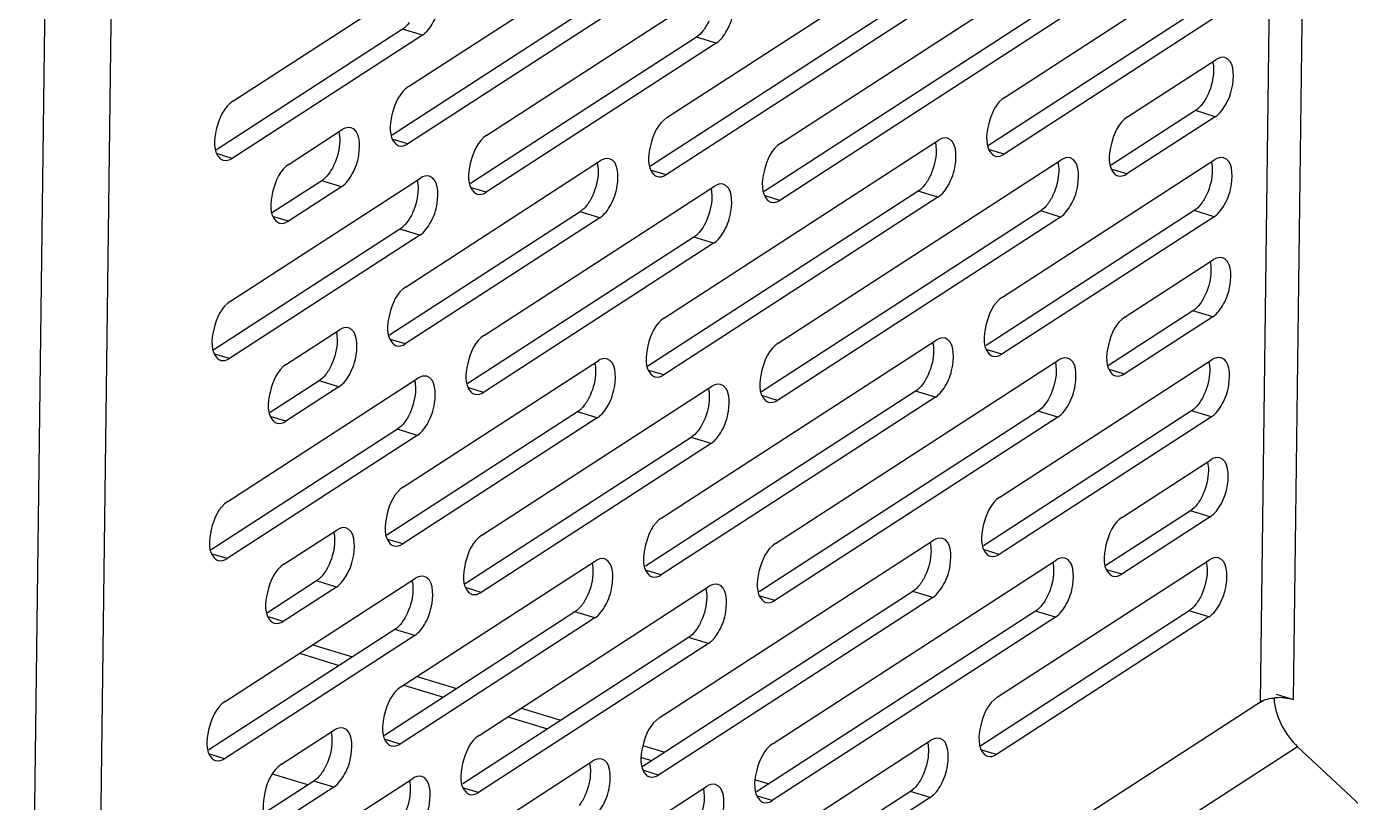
# Model space of a CAD drawing. Header units: millimetres. Extents: x -177 to 18421, y -5017 to 3255.
# Drawn here: x 4820.23 to 4841.04, y 690.66 to 702.85 of the extents above; entities that cross this region are included whole.
import ezdxf

# ---------------------------------------------------------------- set-up
doc = ezdxf.new("R2010")
doc.units = ezdxf.units.MM
doc.header["$LTSCALE"] = 46.255
doc.layers.get('0').update_dxf_attribs({"linetype": 'CONTINUOUS'})

msp = doc.modelspace()

# ---------------------------------------------------------------- linework, layer by layer
at = {"color": 3, "linetype": 'Continuous'}
for p, q in [((4840.144, 692.279), (4840.697, 735.476)), ((4839.623, 692.239), (4840.173, 735.136)), ((4821.275, 680.355), (4821.858, 725.869)), ((4820.235, 680.275), (4820.818, 725.789)), ((4830.298, 701.418), (4834.607, 704.209)), ((4826.238, 701.905), (4829.296, 703.885)), ((4832.085, 701.017), (4836.533, 703.898)), ((4835.61, 701.741), (4838.946, 703.902)), ((4823.478, 701.675), (4826.467, 703.611)), ((4827.469, 701.144), (4831.083, 703.484)), ((4834.596, 703.311), (4830.287, 700.52)), ((4829.285, 702.987), (4826.227, 701.007)), ((4836.522, 703), (4832.074, 700.119)), ((4838.934, 703.004), (4835.598, 700.843)), ((4826.455, 702.713), (4823.467, 700.777)), ((4831.072, 702.586), (4827.458, 700.246)), ((4837.536, 701.43), (4838.926, 702.331)), ((4838.914, 701.433), (4837.524, 700.533)), ((4824.362, 700.689), (4825.196, 701.229)), ((4830.258, 698.275), (4834.567, 701.066)), ((4826.198, 698.762), (4829.256, 700.743)), ((4832.045, 697.874), (4836.493, 700.755)), ((4835.569, 698.599), (4838.906, 700.759)), ((4823.438, 698.533), (4826.427, 700.468)), ((4825.184, 700.331), (4824.35, 699.791)), ((4827.429, 698.001), (4831.043, 700.342)), ((4834.556, 700.168), (4830.247, 697.377)), ((4829.244, 699.845), (4826.186, 697.864)), ((4836.482, 699.857), (4832.034, 696.977)), ((4838.894, 699.862), (4835.558, 697.701)), ((4826.415, 699.57), (4823.427, 697.635)), ((4831.031, 699.444), (4827.417, 697.103)), ((4837.495, 698.288), (4838.885, 699.188)), ((4838.874, 698.29), (4837.484, 697.39)), ((4824.321, 697.547), (4825.155, 698.087)), ((4830.218, 695.133), (4834.527, 697.924)), ((4826.158, 695.62), (4829.216, 697.6)), ((4832.005, 694.732), (4836.453, 697.613)), ((4835.529, 695.456), (4838.865, 697.617)), ((4823.398, 695.39), (4826.386, 697.326)), ((4825.144, 697.189), (4824.31, 696.649)), ((4827.389, 694.859), (4831.003, 697.199)), ((4834.515, 697.026), (4830.206, 694.235)), ((4836.441, 696.715), (4831.993, 693.834)), ((4838.854, 696.719), (4835.518, 694.558)), ((4829.204, 696.702), (4826.146, 694.722)), ((4826.375, 696.428), (4823.386, 694.492)), ((4830.991, 696.301), (4827.377, 693.961)), ((4837.455, 695.145), (4838.845, 696.046)), ((4838.834, 695.148), (4837.444, 694.248)), ((4824.281, 694.404), (4825.115, 694.944)), ((4830.178, 691.99), (4834.487, 694.781)), ((4826.117, 692.477), (4829.175, 694.458)), ((4831.965, 691.589), (4836.413, 694.47)), ((4835.489, 692.314), (4838.825, 694.474)), ((4823.357, 692.248), (4826.346, 694.183)), ((4825.104, 694.046), (4824.27, 693.506)), ((4827.348, 691.716), (4830.962, 694.057)), ((4834.475, 693.883), (4830.166, 691.092)), ((4829.164, 693.56), (4826.106, 691.579)), ((4836.401, 693.572), (4831.953, 690.692)), ((4838.813, 693.577), (4835.477, 691.416)), ((4826.335, 693.285), (4823.346, 691.35)), ((4824.735, 693.14), (4825.358, 692.95)), ((4830.951, 693.159), (4827.337, 690.818)), ((4826.371, 692.641), (4826.994, 692.451)), ((4839.869, 692.362), (4840.144, 692.279)), ((4839.656, 692.26), (4820.858, 680.085)), ((4828.007, 692.143), (4828.63, 691.953)), ((4824.241, 691.262), (4825.075, 691.802)), ((4840.207, 691.537), (4821.233, 679.249)), ((4829.921, 691.559), (4830.266, 691.454)), ((4830.137, 688.848), (4834.446, 691.639)), ((4848.946, 683.357), (4840.207, 691.537)), ((4826.077, 689.335), (4829.135, 691.315)), ((4823.317, 689.105), (4826.306, 691.041)), ((4825.063, 690.904), (4824.229, 690.364)), ((4827.308, 688.574), (4830.922, 690.914)), ((4831.688, 691.02), (4831.902, 690.955)), ((4834.435, 690.741), (4830.126, 687.95))]:
    msp.add_line(p, q, dxfattribs=at)
at = {"color": 7, "linetype": 'Continuous'}
for p, q in [((4834.284, 703.406), (4830.04, 700.657)), ((4828.973, 703.082), (4825.979, 701.143)), ((4836.21, 703.095), (4831.827, 700.256)), ((4838.623, 703.099), (4835.351, 700.98)), ((4826.144, 702.808), (4823.22, 700.914)), ((4826.455, 702.713), (4826.144, 702.808)), ((4830.76, 702.681), (4827.21, 700.382)), ((4831.072, 702.586), (4830.76, 702.681)), ((4838.602, 701.528), (4837.277, 700.669)), ((4838.914, 701.433), (4838.602, 701.528)), ((4826.227, 701.007), (4825.995, 701.077)), ((4835.598, 700.843), (4835.367, 700.914)), ((4823.467, 700.777), (4823.236, 700.848)), ((4830.287, 700.52), (4830.056, 700.59)), ((4837.524, 700.533), (4837.293, 700.603)), ((4824.873, 700.426), (4824.103, 699.928)), ((4825.184, 700.331), (4824.873, 700.426)), ((4827.458, 700.246), (4827.226, 700.316)), ((4834.244, 700.263), (4829.999, 697.514)), ((4834.556, 700.168), (4834.244, 700.263)), ((4832.074, 700.119), (4831.843, 700.189)), ((4824.35, 699.791), (4824.119, 699.862)), ((4828.933, 699.94), (4825.939, 698.001)), ((4829.244, 699.845), (4828.933, 699.94)), ((4836.17, 699.952), (4831.786, 697.113)), ((4838.582, 699.957), (4835.311, 697.838)), ((4836.482, 699.857), (4836.17, 699.952)), ((4838.894, 699.862), (4838.582, 699.957)), ((4826.103, 699.665), (4823.179, 697.772)), ((4826.415, 699.57), (4826.103, 699.665)), ((4830.72, 699.539), (4827.17, 697.24)), ((4831.031, 699.444), (4830.72, 699.539)), ((4838.562, 698.385), (4837.237, 697.527)), ((4838.874, 698.29), (4838.562, 698.385)), ((4826.186, 697.864), (4825.955, 697.935)), ((4835.558, 697.701), (4835.327, 697.771)), ((4823.427, 697.635), (4823.195, 697.705)), ((4830.247, 697.377), (4830.015, 697.448)), ((4837.484, 697.39), (4837.253, 697.461)), ((4824.832, 697.284), (4824.063, 696.786)), ((4825.144, 697.189), (4824.832, 697.284)), ((4827.417, 697.103), (4827.186, 697.174)), ((4834.204, 697.121), (4829.959, 694.372)), ((4832.034, 696.977), (4831.802, 697.047)), ((4834.515, 697.026), (4834.204, 697.121)), ((4824.31, 696.649), (4824.079, 696.719)), ((4828.893, 696.797), (4825.899, 694.858)), ((4829.204, 696.702), (4828.893, 696.797)), ((4836.13, 696.81), (4831.746, 693.971)), ((4838.542, 696.814), (4835.27, 694.695)), ((4836.441, 696.715), (4836.13, 696.81)), ((4838.854, 696.719), (4838.542, 696.814)), ((4826.063, 696.523), (4823.139, 694.629)), ((4826.375, 696.428), (4826.063, 696.523)), ((4830.679, 696.396), (4827.13, 694.097)), ((4830.991, 696.301), (4830.679, 696.396)), ((4838.522, 695.243), (4837.196, 694.384)), ((4838.834, 695.148), (4838.522, 695.243)), ((4826.146, 694.722), (4825.915, 694.792)), ((4835.518, 694.558), (4835.287, 694.629)), ((4823.386, 694.492), (4823.155, 694.563)), ((4830.206, 694.235), (4829.975, 694.305)), ((4837.444, 694.248), (4837.212, 694.318)), ((4824.792, 694.141), (4824.022, 693.643)), ((4825.104, 694.046), (4824.792, 694.141)), ((4827.377, 693.961), (4827.146, 694.031)), ((4834.164, 693.978), (4829.919, 691.229)), ((4831.993, 693.834), (4831.762, 693.904)), ((4834.475, 693.883), (4834.164, 693.978)), ((4828.852, 693.655), (4825.859, 691.716)), ((4829.164, 693.56), (4828.852, 693.655)), ((4836.089, 693.667), (4831.706, 690.828)), ((4838.502, 693.672), (4835.23, 691.553)), ((4836.401, 693.572), (4836.089, 693.667)), ((4838.813, 693.577), (4838.502, 693.672)), ((4826.023, 693.38), (4823.099, 691.487)), ((4824.27, 693.506), (4824.038, 693.577)), ((4826.335, 693.285), (4826.023, 693.38)), ((4830.639, 693.254), (4827.09, 690.955)), ((4830.951, 693.159), (4830.639, 693.254)), ((4824.527, 693.005), (4825.15, 692.815)), ((4826.162, 692.506), (4826.786, 692.316)), ((4827.798, 692.008), (4828.422, 691.818)), ((4826.106, 691.579), (4825.875, 691.65)), ((4823.346, 691.35), (4823.115, 691.42)), ((4829.895, 691.369), (4830.058, 691.319)), ((4835.477, 691.416), (4835.246, 691.486)), ((4824.656, 690.937), (4824.103, 691.106)), ((4830.166, 691.092), (4829.935, 691.163)), ((4824.752, 690.999), (4823.982, 690.501)), ((4825.063, 690.904), (4824.752, 690.999)), ((4827.337, 690.818), (4827.106, 690.889)), ((4834.123, 690.836), (4829.879, 688.087)), ((4831.953, 690.692), (4831.722, 690.762)), ((4834.435, 690.741), (4834.123, 690.836))]:
    msp.add_line(p, q, dxfattribs=at)
at = {"color": 3, "linetype": 'Continuous'}
for centre, radius, start, end in [((4840.819, 692.367), 0.987, 183.5455, 187.4814), ((4839.926, 691.47), 0.839, 84.8575, 95.0883)]:
    msp.add_arc(centre, radius, start, end, dxfattribs=at)
for points, knots in [([(4826.455, 702.713), (4826.529, 702.761), (4826.649, 702.932), (4826.756, 703.224), (4826.747, 703.598), (4826.607, 703.64)], [0, 0, 0, 0, 0.257826, 0.570702, 1, 1, 1, 1]), ([(4831.072, 702.586), (4831.145, 702.634), (4831.265, 702.806), (4831.372, 703.097), (4831.363, 703.471), (4831.223, 703.514)], [0, 0, 0, 0, 0.257826, 0.570702, 1, 1, 1, 1]), ([(4838.914, 701.433), (4838.988, 701.481), (4839.108, 701.652), (4839.215, 701.944), (4839.206, 702.317), (4839.066, 702.36)], [0, 0, 0, 0, 0.257826, 0.570702, 1, 1, 1, 1]), ([(4826.238, 701.905), (4826.094, 701.811), (4825.957, 701.502), (4825.924, 701.117), (4826.032, 701.011)], [0, 0, 0, 0, 0.531434, 1, 1, 1, 1]), ([(4835.61, 701.741), (4835.466, 701.648), (4835.328, 701.338), (4835.296, 700.954), (4835.403, 700.848)], [0, 0, 0, 0, 0.531434, 1, 1, 1, 1]), ([(4823.478, 701.675), (4823.334, 701.582), (4823.197, 701.272), (4823.164, 700.888), (4823.272, 700.782)], [0, 0, 0, 0, 0.531434, 1, 1, 1, 1]), ([(4830.298, 701.418), (4830.155, 701.325), (4830.017, 701.015), (4829.985, 700.63), (4830.092, 700.524)], [0, 0, 0, 0, 0.531434, 1, 1, 1, 1]), ([(4837.536, 701.43), (4837.392, 701.337), (4837.254, 701.028), (4837.222, 700.643), (4837.329, 700.537)], [0, 0, 0, 0, 0.531434, 1, 1, 1, 1]), ([(4825.184, 700.331), (4825.258, 700.379), (4825.378, 700.551), (4825.485, 700.843), (4825.476, 701.216), (4825.336, 701.259)], [0, 0, 0, 0, 0.257826, 0.570702, 1, 1, 1, 1]), ([(4827.469, 701.144), (4827.325, 701.05), (4827.188, 700.741), (4827.155, 700.356), (4827.263, 700.25)], [0, 0, 0, 0, 0.531434, 1, 1, 1, 1]), ([(4834.556, 700.168), (4834.63, 700.216), (4834.749, 700.387), (4834.857, 700.679), (4834.847, 701.053), (4834.707, 701.095)], [0, 0, 0, 0, 0.257826, 0.570702, 1, 1, 1, 1]), ([(4826.032, 701.011), (4826.04, 701.003), (4826.057, 700.989), (4826.077, 700.98), (4826.087, 700.977)], [0, 0, 0, 0, 0.511486, 1, 1, 1, 1]), ([(4832.085, 701.017), (4831.941, 700.924), (4831.804, 700.614), (4831.771, 700.229), (4831.879, 700.123)], [0, 0, 0, 0, 0.531434, 1, 1, 1, 1]), ([(4823.272, 700.782), (4823.28, 700.774), (4823.297, 700.76), (4823.317, 700.751), (4823.327, 700.748)], [0, 0, 0, 0, 0.511486, 1, 1, 1, 1]), ([(4824.362, 700.689), (4824.218, 700.596), (4824.08, 700.286), (4824.048, 699.902), (4824.155, 699.795)], [0, 0, 0, 0, 0.531434, 1, 1, 1, 1]), ([(4829.244, 699.845), (4829.318, 699.893), (4829.438, 700.064), (4829.545, 700.356), (4829.536, 700.729), (4829.396, 700.772)], [0, 0, 0, 0, 0.257826, 0.570702, 1, 1, 1, 1]), ([(4835.403, 700.848), (4835.411, 700.84), (4835.428, 700.826), (4835.448, 700.817), (4835.458, 700.814)], [0, 0, 0, 0, 0.511486, 1, 1, 1, 1]), ([(4836.482, 699.857), (4836.555, 699.905), (4836.675, 700.077), (4836.782, 700.368), (4836.773, 700.742), (4836.633, 700.785)], [0, 0, 0, 0, 0.257826, 0.570702, 1, 1, 1, 1]), ([(4838.894, 699.862), (4838.968, 699.909), (4839.088, 700.081), (4839.195, 700.373), (4839.185, 700.746), (4839.045, 700.789)], [0, 0, 0, 0, 0.257826, 0.570702, 1, 1, 1, 1]), ([(4826.415, 699.57), (4826.489, 699.618), (4826.609, 699.79), (4826.716, 700.082), (4826.707, 700.455), (4826.566, 700.498)], [0, 0, 0, 0, 0.257826, 0.570702, 1, 1, 1, 1]), ([(4830.092, 700.524), (4830.1, 700.516), (4830.117, 700.503), (4830.137, 700.494), (4830.147, 700.491)], [0, 0, 0, 0, 0.511486, 1, 1, 1, 1]), ([(4837.329, 700.537), (4837.337, 700.529), (4837.354, 700.515), (4837.374, 700.506), (4837.384, 700.503)], [0, 0, 0, 0, 0.511486, 1, 1, 1, 1]), ([(4827.263, 700.25), (4827.271, 700.242), (4827.288, 700.228), (4827.308, 700.219), (4827.318, 700.216)], [0, 0, 0, 0, 0.511486, 1, 1, 1, 1]), ([(4831.031, 699.444), (4831.105, 699.492), (4831.225, 699.663), (4831.332, 699.955), (4831.323, 700.329), (4831.183, 700.371)], [0, 0, 0, 0, 0.257826, 0.570702, 1, 1, 1, 1]), ([(4831.879, 700.123), (4831.887, 700.115), (4831.904, 700.102), (4831.924, 700.093), (4831.934, 700.09)], [0, 0, 0, 0, 0.511486, 1, 1, 1, 1]), ([(4824.155, 699.795), (4824.163, 699.788), (4824.18, 699.774), (4824.2, 699.765), (4824.21, 699.762)], [0, 0, 0, 0, 0.511486, 1, 1, 1, 1]), ([(4838.874, 698.29), (4838.948, 698.338), (4839.067, 698.51), (4839.175, 698.801), (4839.165, 699.175), (4839.025, 699.218)], [0, 0, 0, 0, 0.257826, 0.570702, 1, 1, 1, 1]), ([(4826.198, 698.762), (4826.054, 698.669), (4825.916, 698.359), (4825.884, 697.975), (4825.992, 697.868)], [0, 0, 0, 0, 0.531434, 1, 1, 1, 1]), ([(4835.569, 698.599), (4835.426, 698.506), (4835.288, 698.196), (4835.256, 697.811), (4835.363, 697.705)], [0, 0, 0, 0, 0.531434, 1, 1, 1, 1]), ([(4823.438, 698.533), (4823.294, 698.44), (4823.157, 698.13), (4823.124, 697.745), (4823.232, 697.639)], [0, 0, 0, 0, 0.531434, 1, 1, 1, 1]), ([(4830.258, 698.275), (4830.114, 698.182), (4829.977, 697.872), (4829.944, 697.488), (4830.052, 697.382)], [0, 0, 0, 0, 0.531434, 1, 1, 1, 1]), ([(4837.495, 698.288), (4837.351, 698.195), (4837.214, 697.885), (4837.181, 697.5), (4837.289, 697.394)], [0, 0, 0, 0, 0.531434, 1, 1, 1, 1]), ([(4825.144, 697.189), (4825.218, 697.237), (4825.337, 697.408), (4825.445, 697.7), (4825.435, 698.074), (4825.295, 698.116)], [0, 0, 0, 0, 0.257826, 0.570702, 1, 1, 1, 1]), ([(4827.429, 698.001), (4827.285, 697.908), (4827.147, 697.598), (4827.115, 697.214), (4827.222, 697.107)], [0, 0, 0, 0, 0.531434, 1, 1, 1, 1]), ([(4825.992, 697.868), (4825.999, 697.861), (4826.016, 697.847), (4826.036, 697.838), (4826.047, 697.835)], [0, 0, 0, 0, 0.511486, 1, 1, 1, 1]), ([(4832.045, 697.874), (4831.901, 697.781), (4831.764, 697.472), (4831.731, 697.087), (4831.839, 696.981)], [0, 0, 0, 0, 0.531434, 1, 1, 1, 1]), ([(4834.515, 697.026), (4834.589, 697.074), (4834.709, 697.245), (4834.816, 697.537), (4834.807, 697.91), (4834.667, 697.953)], [0, 0, 0, 0, 0.257826, 0.570702, 1, 1, 1, 1]), ([(4823.232, 697.639), (4823.239, 697.631), (4823.257, 697.618), (4823.277, 697.609), (4823.287, 697.606)], [0, 0, 0, 0, 0.511486, 1, 1, 1, 1]), ([(4824.321, 697.547), (4824.178, 697.453), (4824.04, 697.144), (4824.008, 696.759), (4824.115, 696.653)], [0, 0, 0, 0, 0.531434, 1, 1, 1, 1]), ([(4829.204, 696.702), (4829.278, 696.75), (4829.398, 696.921), (4829.505, 697.213), (4829.496, 697.587), (4829.356, 697.629)], [0, 0, 0, 0, 0.257826, 0.570702, 1, 1, 1, 1]), ([(4835.363, 697.705), (4835.371, 697.697), (4835.388, 697.684), (4835.408, 697.675), (4835.418, 697.672)], [0, 0, 0, 0, 0.511486, 1, 1, 1, 1]), ([(4836.441, 696.715), (4836.515, 696.763), (4836.635, 696.934), (4836.742, 697.226), (4836.733, 697.6), (4836.593, 697.642)], [0, 0, 0, 0, 0.257826, 0.570702, 1, 1, 1, 1]), ([(4838.854, 696.719), (4838.928, 696.767), (4839.047, 696.938), (4839.155, 697.23), (4839.145, 697.604), (4839.005, 697.646)], [0, 0, 0, 0, 0.257826, 0.570702, 1, 1, 1, 1]), ([(4826.375, 696.428), (4826.449, 696.476), (4826.568, 696.647), (4826.676, 696.939), (4826.666, 697.313), (4826.526, 697.355)], [0, 0, 0, 0, 0.257826, 0.570702, 1, 1, 1, 1]), ([(4830.052, 697.382), (4830.06, 697.374), (4830.077, 697.36), (4830.097, 697.351), (4830.107, 697.348)], [0, 0, 0, 0, 0.511486, 1, 1, 1, 1]), ([(4837.289, 697.394), (4837.297, 697.386), (4837.314, 697.373), (4837.334, 697.364), (4837.344, 697.361)], [0, 0, 0, 0, 0.511486, 1, 1, 1, 1]), ([(4830.991, 696.301), (4831.065, 696.349), (4831.185, 696.521), (4831.292, 696.812), (4831.283, 697.186), (4831.142, 697.229)], [0, 0, 0, 0, 0.257826, 0.570702, 1, 1, 1, 1]), ([(4827.222, 697.107), (4827.23, 697.1), (4827.247, 697.086), (4827.267, 697.077), (4827.277, 697.074)], [0, 0, 0, 0, 0.511486, 1, 1, 1, 1]), ([(4831.839, 696.981), (4831.847, 696.973), (4831.864, 696.959), (4831.884, 696.95), (4831.894, 696.947)], [0, 0, 0, 0, 0.511486, 1, 1, 1, 1]), ([(4824.115, 696.653), (4824.123, 696.645), (4824.14, 696.632), (4824.16, 696.622), (4824.17, 696.619)], [0, 0, 0, 0, 0.511486, 1, 1, 1, 1]), ([(4838.834, 695.148), (4838.907, 695.196), (4839.027, 695.367), (4839.134, 695.659), (4839.125, 696.032), (4838.985, 696.075)], [0, 0, 0, 0, 0.257826, 0.570702, 1, 1, 1, 1]), ([(4826.158, 695.62), (4826.014, 695.526), (4825.876, 695.217), (4825.844, 694.832), (4825.951, 694.726)], [0, 0, 0, 0, 0.531434, 1, 1, 1, 1]), ([(4823.398, 695.39), (4823.254, 695.297), (4823.116, 694.987), (4823.084, 694.603), (4823.191, 694.497)], [0, 0, 0, 0, 0.531434, 1, 1, 1, 1]), ([(4835.529, 695.456), (4835.385, 695.363), (4835.248, 695.053), (4835.215, 694.669), (4835.323, 694.563)], [0, 0, 0, 0, 0.531434, 1, 1, 1, 1]), ([(4830.218, 695.133), (4830.074, 695.04), (4829.937, 694.73), (4829.904, 694.345), (4830.012, 694.239)], [0, 0, 0, 0, 0.531434, 1, 1, 1, 1]), ([(4837.455, 695.145), (4837.311, 695.052), (4837.174, 694.743), (4837.141, 694.358), (4837.249, 694.252)], [0, 0, 0, 0, 0.531434, 1, 1, 1, 1]), ([(4825.104, 694.046), (4825.177, 694.094), (4825.297, 694.266), (4825.404, 694.558), (4825.395, 694.931), (4825.255, 694.974)], [0, 0, 0, 0, 0.257826, 0.570702, 1, 1, 1, 1]), ([(4827.389, 694.859), (4827.245, 694.765), (4827.107, 694.456), (4827.075, 694.071), (4827.182, 693.965)], [0, 0, 0, 0, 0.531434, 1, 1, 1, 1]), ([(4825.951, 694.726), (4825.959, 694.718), (4825.976, 694.704), (4825.996, 694.695), (4826.006, 694.692)], [0, 0, 0, 0, 0.511486, 1, 1, 1, 1]), ([(4832.005, 694.732), (4831.861, 694.639), (4831.723, 694.329), (4831.691, 693.944), (4831.798, 693.838)], [0, 0, 0, 0, 0.531434, 1, 1, 1, 1]), ([(4834.475, 693.883), (4834.549, 693.931), (4834.669, 694.102), (4834.776, 694.394), (4834.767, 694.768), (4834.627, 694.81)], [0, 0, 0, 0, 0.257826, 0.570702, 1, 1, 1, 1]), ([(4823.191, 694.497), (4823.199, 694.489), (4823.216, 694.475), (4823.236, 694.466), (4823.246, 694.463)], [0, 0, 0, 0, 0.511486, 1, 1, 1, 1]), ([(4829.164, 693.56), (4829.238, 693.608), (4829.357, 693.779), (4829.465, 694.071), (4829.455, 694.444), (4829.315, 694.487)], [0, 0, 0, 0, 0.257826, 0.570702, 1, 1, 1, 1]), ([(4835.323, 694.563), (4835.331, 694.555), (4835.348, 694.541), (4835.368, 694.532), (4835.378, 694.529)], [0, 0, 0, 0, 0.511486, 1, 1, 1, 1]), ([(4836.401, 693.572), (4836.475, 693.62), (4836.595, 693.792), (4836.702, 694.083), (4836.693, 694.457), (4836.552, 694.5)], [0, 0, 0, 0, 0.257826, 0.570702, 1, 1, 1, 1]), ([(4838.813, 693.577), (4838.887, 693.624), (4839.007, 693.796), (4839.114, 694.088), (4839.105, 694.461), (4838.965, 694.504)], [0, 0, 0, 0, 0.257826, 0.570702, 1, 1, 1, 1]), ([(4824.281, 694.404), (4824.137, 694.311), (4824, 694.001), (4823.967, 693.617), (4824.075, 693.51)], [0, 0, 0, 0, 0.531434, 1, 1, 1, 1]), ([(4826.335, 693.285), (4826.408, 693.333), (4826.528, 693.505), (4826.635, 693.797), (4826.626, 694.17), (4826.486, 694.213)], [0, 0, 0, 0, 0.257826, 0.570702, 1, 1, 1, 1]), ([(4830.012, 694.239), (4830.019, 694.231), (4830.036, 694.218), (4830.056, 694.209), (4830.067, 694.206)], [0, 0, 0, 0, 0.511486, 1, 1, 1, 1]), ([(4837.249, 694.252), (4837.257, 694.244), (4837.274, 694.23), (4837.294, 694.221), (4837.304, 694.218)], [0, 0, 0, 0, 0.511486, 1, 1, 1, 1]), ([(4830.951, 693.159), (4831.025, 693.207), (4831.144, 693.378), (4831.252, 693.67), (4831.242, 694.044), (4831.102, 694.086)], [0, 0, 0, 0, 0.257826, 0.570702, 1, 1, 1, 1]), ([(4827.182, 693.965), (4827.19, 693.957), (4827.207, 693.943), (4827.227, 693.934), (4827.237, 693.931)], [0, 0, 0, 0, 0.511486, 1, 1, 1, 1]), ([(4831.798, 693.838), (4831.806, 693.83), (4831.823, 693.817), (4831.843, 693.808), (4831.853, 693.805)], [0, 0, 0, 0, 0.511486, 1, 1, 1, 1]), ([(4824.075, 693.51), (4824.083, 693.503), (4824.1, 693.489), (4824.12, 693.48), (4824.13, 693.477)], [0, 0, 0, 0, 0.511486, 1, 1, 1, 1]), ([(4826.117, 692.477), (4825.974, 692.384), (4825.836, 692.074), (4825.804, 691.69), (4825.911, 691.583)], [0, 0, 0, 0, 0.531434, 1, 1, 1, 1]), ([(4823.357, 692.248), (4823.214, 692.155), (4823.076, 691.845), (4823.044, 691.46), (4823.151, 691.354)], [0, 0, 0, 0, 0.531434, 1, 1, 1, 1]), ([(4835.489, 692.314), (4835.345, 692.221), (4835.208, 691.911), (4835.175, 691.526), (4835.283, 691.42)], [0, 0, 0, 0, 0.531434, 1, 1, 1, 1]), ([(4830.178, 691.99), (4830.034, 691.897), (4829.896, 691.587), (4829.864, 691.203), (4829.971, 691.097)], [0, 0, 0, 0, 0.531434, 1, 1, 1, 1]), ([(4825.063, 690.904), (4825.137, 690.952), (4825.257, 691.123), (4825.364, 691.415), (4825.355, 691.789), (4825.215, 691.831)], [0, 0, 0, 0, 0.257826, 0.570702, 1, 1, 1, 1]), ([(4827.348, 691.716), (4827.204, 691.623), (4827.067, 691.313), (4827.034, 690.929), (4827.142, 690.822)], [0, 0, 0, 0, 0.531434, 1, 1, 1, 1]), ([(4825.911, 691.583), (4825.919, 691.576), (4825.936, 691.562), (4825.956, 691.553), (4825.966, 691.55)], [0, 0, 0, 0, 0.511486, 1, 1, 1, 1]), ([(4831.965, 691.589), (4831.821, 691.496), (4831.683, 691.187), (4831.651, 690.802), (4831.758, 690.696)], [0, 0, 0, 0, 0.531434, 1, 1, 1, 1]), ([(4834.435, 690.741), (4834.509, 690.789), (4834.628, 690.96), (4834.736, 691.252), (4834.726, 691.625), (4834.586, 691.668)], [0, 0, 0, 0, 0.257826, 0.570702, 1, 1, 1, 1]), ([(4823.151, 691.354), (4823.159, 691.346), (4823.176, 691.333), (4823.196, 691.324), (4823.206, 691.321)], [0, 0, 0, 0, 0.511486, 1, 1, 1, 1]), ([(4829.124, 690.417), (4829.197, 690.465), (4829.317, 690.636), (4829.424, 690.928), (4829.415, 691.302), (4829.275, 691.344)], [0, 0, 0, 0, 0.257826, 0.570702, 1, 1, 1, 1]), ([(4835.283, 691.42), (4835.29, 691.412), (4835.308, 691.399), (4835.327, 691.39), (4835.338, 691.387)], [0, 0, 0, 0, 0.511486, 1, 1, 1, 1]), ([(4824.241, 691.262), (4824.097, 691.168), (4823.959, 690.859), (4823.927, 690.474), (4824.034, 690.368)], [0, 0, 0, 0, 0.531434, 1, 1, 1, 1]), ([(4829.971, 691.097), (4829.979, 691.089), (4829.996, 691.075), (4830.016, 691.066), (4830.026, 691.063)], [0, 0, 0, 0, 0.511486, 1, 1, 1, 1]), ([(4826.294, 690.143), (4826.368, 690.191), (4826.488, 690.362), (4826.595, 690.654), (4826.586, 691.028), (4826.446, 691.07)], [0, 0, 0, 0, 0.257826, 0.570702, 1, 1, 1, 1]), ([(4830.911, 690.016), (4830.984, 690.064), (4831.104, 690.236), (4831.211, 690.527), (4831.202, 690.901), (4831.062, 690.944)], [0, 0, 0, 0, 0.257826, 0.570702, 1, 1, 1, 1]), ([(4827.142, 690.822), (4827.15, 690.815), (4827.167, 690.801), (4827.187, 690.792), (4827.197, 690.789)], [0, 0, 0, 0, 0.511486, 1, 1, 1, 1]), ([(4831.758, 690.696), (4831.766, 690.688), (4831.783, 690.674), (4831.803, 690.665), (4831.813, 690.662)], [0, 0, 0, 0, 0.511486, 1, 1, 1, 1])]:
    msp.add_open_spline(points, degree=3, knots=knots, dxfattribs=at)
at = {"color": 7, "linetype": 'Continuous'}
for points in [[(4826.25, 702.911), (4826.22, 702.872), (4826.185, 702.835), (4826.144, 702.808)], [(4830.867, 702.784), (4830.837, 702.745), (4830.801, 702.708), (4830.76, 702.681)], [(4830.958, 702.94), (4830.933, 702.885), (4830.903, 702.832), (4830.867, 702.784)], [(4838.886, 702.157), (4838.885, 702.03), (4838.853, 701.902), (4838.801, 701.787)], [(4838.872, 702.297), (4838.883, 702.251), (4838.887, 702.204), (4838.886, 702.157)], [(4838.801, 701.787), (4838.776, 701.732), (4838.746, 701.679), (4838.709, 701.631)], [(4838.709, 701.631), (4838.679, 701.592), (4838.644, 701.555), (4838.602, 701.528)], [(4825.142, 701.196), (4825.153, 701.15), (4825.157, 701.102), (4825.156, 701.055)], [(4825.156, 701.055), (4825.155, 700.929), (4825.123, 700.801), (4825.071, 700.685)], [(4834.528, 700.892), (4834.526, 700.766), (4834.494, 700.637), (4834.442, 700.522)], [(4834.514, 701.033), (4834.525, 700.987), (4834.528, 700.939), (4834.528, 700.892)], [(4825.071, 700.685), (4825.046, 700.63), (4825.016, 700.577), (4824.979, 700.53)], [(4829.202, 700.709), (4829.213, 700.663), (4829.217, 700.616), (4829.217, 700.569)], [(4836.439, 700.722), (4836.451, 700.676), (4836.454, 700.628), (4836.454, 700.581)], [(4838.852, 700.726), (4838.863, 700.68), (4838.867, 700.633), (4838.866, 700.586)], [(4824.979, 700.53), (4824.949, 700.49), (4824.914, 700.453), (4824.873, 700.426)], [(4829.217, 700.569), (4829.215, 700.442), (4829.183, 700.314), (4829.131, 700.199)], [(4834.442, 700.522), (4834.418, 700.467), (4834.388, 700.414), (4834.351, 700.366)], [(4836.454, 700.581), (4836.452, 700.455), (4836.42, 700.327), (4836.368, 700.211)], [(4838.866, 700.586), (4838.864, 700.459), (4838.833, 700.331), (4838.781, 700.215)], [(4826.387, 700.294), (4826.386, 700.168), (4826.354, 700.04), (4826.302, 699.924)], [(4826.373, 700.435), (4826.384, 700.389), (4826.388, 700.341), (4826.387, 700.294)], [(4830.989, 700.308), (4831, 700.262), (4831.004, 700.215), (4831.003, 700.168)], [(4834.351, 700.366), (4834.321, 700.327), (4834.286, 700.29), (4834.244, 700.263)], [(4829.04, 700.043), (4829.009, 700.004), (4828.974, 699.967), (4828.933, 699.94)], [(4829.131, 700.199), (4829.106, 700.144), (4829.076, 700.091), (4829.04, 700.043)], [(4831.003, 700.168), (4831.002, 700.041), (4830.97, 699.913), (4830.918, 699.798)], [(4836.277, 700.055), (4836.247, 700.016), (4836.211, 699.979), (4836.17, 699.952)], [(4836.368, 700.211), (4836.343, 700.156), (4836.313, 700.103), (4836.277, 700.055)], [(4838.689, 700.06), (4838.659, 700.02), (4838.624, 699.983), (4838.582, 699.957)], [(4838.781, 700.215), (4838.756, 700.16), (4838.726, 700.107), (4838.689, 700.06)], [(4826.302, 699.924), (4826.277, 699.869), (4826.247, 699.816), (4826.21, 699.769)], [(4826.21, 699.769), (4826.18, 699.729), (4826.145, 699.692), (4826.103, 699.665)], [(4830.826, 699.642), (4830.796, 699.603), (4830.761, 699.566), (4830.72, 699.539)], [(4830.918, 699.798), (4830.893, 699.743), (4830.863, 699.69), (4830.826, 699.642)], [(4838.846, 699.014), (4838.844, 698.888), (4838.813, 698.76), (4838.76, 698.644)], [(4838.832, 699.155), (4838.843, 699.109), (4838.847, 699.061), (4838.846, 699.014)], [(4838.76, 698.644), (4838.736, 698.589), (4838.706, 698.536), (4838.669, 698.488)], [(4838.669, 698.488), (4838.639, 698.449), (4838.604, 698.412), (4838.562, 698.385)], [(4825.102, 698.053), (4825.113, 698.008), (4825.117, 697.96), (4825.116, 697.913)], [(4825.116, 697.913), (4825.114, 697.786), (4825.083, 697.658), (4825.03, 697.543)], [(4834.488, 697.75), (4834.486, 697.623), (4834.454, 697.495), (4834.402, 697.38)], [(4834.473, 697.89), (4834.484, 697.844), (4834.488, 697.797), (4834.488, 697.75)], [(4825.03, 697.543), (4825.006, 697.488), (4824.976, 697.435), (4824.939, 697.387)], [(4829.162, 697.567), (4829.173, 697.521), (4829.177, 697.473), (4829.176, 697.426)], [(4836.399, 697.579), (4836.41, 697.534), (4836.414, 697.486), (4836.413, 697.439)], [(4838.812, 697.583), (4838.823, 697.538), (4838.826, 697.49), (4838.826, 697.443)], [(4824.939, 697.387), (4824.909, 697.348), (4824.874, 697.311), (4824.832, 697.284)], [(4829.176, 697.426), (4829.175, 697.3), (4829.143, 697.171), (4829.091, 697.056)], [(4834.402, 697.38), (4834.377, 697.325), (4834.347, 697.272), (4834.311, 697.224)], [(4836.413, 697.439), (4836.412, 697.312), (4836.38, 697.184), (4836.328, 697.069)], [(4838.826, 697.443), (4838.824, 697.316), (4838.792, 697.188), (4838.74, 697.073)], [(4826.347, 697.152), (4826.345, 697.025), (4826.313, 696.897), (4826.261, 696.782)], [(4826.333, 697.292), (4826.344, 697.247), (4826.347, 697.199), (4826.347, 697.152)], [(4830.949, 697.166), (4830.96, 697.12), (4830.964, 697.072), (4830.963, 697.025)], [(4834.311, 697.224), (4834.281, 697.185), (4834.245, 697.148), (4834.204, 697.121)], [(4829.091, 697.056), (4829.066, 697.001), (4829.036, 696.948), (4828.999, 696.9)], [(4830.963, 697.025), (4830.962, 696.899), (4830.93, 696.771), (4830.878, 696.655)], [(4836.328, 697.069), (4836.303, 697.014), (4836.273, 696.961), (4836.237, 696.913)], [(4838.649, 696.917), (4838.619, 696.878), (4838.584, 696.841), (4838.542, 696.814)], [(4838.74, 697.073), (4838.716, 697.018), (4838.686, 696.965), (4838.649, 696.917)], [(4826.261, 696.782), (4826.237, 696.727), (4826.207, 696.674), (4826.17, 696.626)], [(4828.999, 696.9), (4828.969, 696.861), (4828.934, 696.824), (4828.893, 696.797)], [(4836.237, 696.913), (4836.206, 696.874), (4836.171, 696.837), (4836.13, 696.81)], [(4826.17, 696.626), (4826.14, 696.587), (4826.105, 696.55), (4826.063, 696.523)], [(4830.786, 696.499), (4830.756, 696.46), (4830.721, 696.423), (4830.679, 696.396)], [(4830.878, 696.655), (4830.853, 696.6), (4830.823, 696.547), (4830.786, 696.499)], [(4838.791, 696.012), (4838.803, 695.966), (4838.806, 695.919), (4838.806, 695.872)], [(4838.806, 695.872), (4838.804, 695.745), (4838.772, 695.617), (4838.72, 695.502)], [(4838.72, 695.502), (4838.695, 695.447), (4838.665, 695.394), (4838.629, 695.346)], [(4838.629, 695.346), (4838.599, 695.307), (4838.563, 695.27), (4838.522, 695.243)], [(4825.061, 694.911), (4825.073, 694.865), (4825.076, 694.817), (4825.076, 694.77)], [(4825.076, 694.77), (4825.074, 694.644), (4825.042, 694.516), (4824.99, 694.4)], [(4834.433, 694.748), (4834.444, 694.702), (4834.448, 694.654), (4834.447, 694.607)], [(4829.122, 694.424), (4829.133, 694.378), (4829.137, 694.331), (4829.136, 694.284)], [(4834.447, 694.607), (4834.446, 694.481), (4834.414, 694.352), (4834.362, 694.237)], [(4836.359, 694.437), (4836.37, 694.391), (4836.374, 694.343), (4836.373, 694.296)], [(4838.771, 694.441), (4838.782, 694.395), (4838.786, 694.348), (4838.786, 694.301)], [(4824.899, 694.245), (4824.869, 694.205), (4824.834, 694.168), (4824.792, 694.141)], [(4824.99, 694.4), (4824.965, 694.345), (4824.935, 694.292), (4824.899, 694.245)], [(4829.136, 694.284), (4829.134, 694.157), (4829.103, 694.029), (4829.051, 693.914)], [(4834.362, 694.237), (4834.337, 694.182), (4834.307, 694.129), (4834.27, 694.081)], [(4836.373, 694.296), (4836.372, 694.17), (4836.34, 694.042), (4836.288, 693.926)], [(4838.786, 694.301), (4838.784, 694.174), (4838.752, 694.046), (4838.7, 693.93)], [(4826.307, 694.009), (4826.305, 693.883), (4826.273, 693.755), (4826.221, 693.639)], [(4826.292, 694.15), (4826.303, 694.104), (4826.307, 694.056), (4826.307, 694.009)], [(4830.909, 694.023), (4830.92, 693.977), (4830.923, 693.93), (4830.923, 693.883)], [(4834.27, 694.081), (4834.24, 694.042), (4834.205, 694.005), (4834.164, 693.978)], [(4829.051, 693.914), (4829.026, 693.859), (4828.996, 693.806), (4828.959, 693.758)], [(4830.923, 693.883), (4830.921, 693.756), (4830.889, 693.628), (4830.837, 693.513)], [(4836.288, 693.926), (4836.263, 693.871), (4836.233, 693.818), (4836.196, 693.77)], [(4838.7, 693.93), (4838.675, 693.875), (4838.645, 693.822), (4838.609, 693.775)], [(4826.221, 693.639), (4826.196, 693.584), (4826.166, 693.531), (4826.13, 693.484)], [(4828.959, 693.758), (4828.929, 693.719), (4828.894, 693.682), (4828.852, 693.655)], [(4836.196, 693.77), (4836.166, 693.731), (4836.131, 693.694), (4836.089, 693.667)], [(4838.609, 693.775), (4838.579, 693.735), (4838.543, 693.698), (4838.502, 693.672)], [(4826.13, 693.484), (4826.1, 693.444), (4826.064, 693.407), (4826.023, 693.38)], [(4830.837, 693.513), (4830.813, 693.458), (4830.783, 693.405), (4830.746, 693.357)], [(4830.746, 693.357), (4830.716, 693.318), (4830.681, 693.281), (4830.639, 693.254)], [(4825.021, 691.768), (4825.032, 691.723), (4825.036, 691.675), (4825.035, 691.628)], [(4825.035, 691.628), (4825.034, 691.501), (4825.002, 691.373), (4824.95, 691.258)], [(4834.393, 691.605), (4834.404, 691.559), (4834.408, 691.512), (4834.407, 691.465)], [(4834.407, 691.465), (4834.405, 691.338), (4834.374, 691.21), (4834.322, 691.095)], [(4824.859, 691.102), (4824.828, 691.063), (4824.793, 691.026), (4824.752, 690.999)], [(4824.95, 691.258), (4824.925, 691.203), (4824.895, 691.15), (4824.859, 691.102)], [(4829.096, 691.141), (4829.094, 691.015), (4829.062, 690.886), (4829.01, 690.771)], [(4829.082, 691.282), (4829.093, 691.236), (4829.096, 691.188), (4829.096, 691.141)], [(4834.322, 691.095), (4834.297, 691.04), (4834.267, 690.987), (4834.23, 690.939)], [(4826.252, 691.007), (4826.263, 690.962), (4826.267, 690.914), (4826.266, 690.867)], [(4834.23, 690.939), (4834.2, 690.9), (4834.165, 690.863), (4834.123, 690.836)], [(4826.266, 690.867), (4826.265, 690.74), (4826.233, 690.612), (4826.181, 690.497)], [(4829.01, 690.771), (4828.986, 690.716), (4828.955, 690.663), (4828.919, 690.615)], [(4830.883, 690.74), (4830.881, 690.614), (4830.849, 690.486), (4830.797, 690.37)], [(4830.868, 690.881), (4830.879, 690.835), (4830.883, 690.787), (4830.883, 690.74)]]:
    msp.add_open_spline(points, degree=3, dxfattribs=at)
at = {"color": 3, "linetype": 'Continuous'}
for points in [[(4839.066, 702.36), (4839.02, 702.374), (4838.966, 702.357), (4838.926, 702.331)], [(4825.336, 701.259), (4825.29, 701.273), (4825.236, 701.255), (4825.196, 701.229)], [(4834.707, 701.095), (4834.662, 701.109), (4834.607, 701.092), (4834.567, 701.066)], [(4826.087, 700.977), (4826.132, 700.963), (4826.187, 700.981), (4826.227, 701.007)], [(4823.327, 700.748), (4823.372, 700.734), (4823.427, 700.752), (4823.467, 700.777)], [(4829.396, 700.772), (4829.35, 700.786), (4829.296, 700.768), (4829.256, 700.743)], [(4835.458, 700.814), (4835.504, 700.8), (4835.558, 700.818), (4835.598, 700.843)], [(4836.633, 700.785), (4836.587, 700.798), (4836.533, 700.781), (4836.493, 700.755)], [(4839.045, 700.789), (4839, 700.803), (4838.946, 700.785), (4838.906, 700.759)], [(4826.566, 700.498), (4826.521, 700.512), (4826.467, 700.494), (4826.427, 700.468)], [(4830.147, 700.491), (4830.193, 700.477), (4830.247, 700.494), (4830.287, 700.52)], [(4837.384, 700.503), (4837.43, 700.489), (4837.484, 700.507), (4837.524, 700.533)], [(4827.318, 700.216), (4827.363, 700.202), (4827.418, 700.22), (4827.458, 700.246)], [(4831.183, 700.371), (4831.137, 700.385), (4831.083, 700.368), (4831.043, 700.342)], [(4831.934, 700.09), (4831.98, 700.076), (4832.034, 700.093), (4832.074, 700.119)], [(4824.21, 699.762), (4824.256, 699.748), (4824.31, 699.765), (4824.35, 699.791)], [(4839.025, 699.218), (4838.98, 699.231), (4838.925, 699.214), (4838.885, 699.188)], [(4825.295, 698.116), (4825.25, 698.13), (4825.195, 698.113), (4825.155, 698.087)], [(4834.667, 697.953), (4834.621, 697.967), (4834.567, 697.949), (4834.527, 697.924)], [(4826.047, 697.835), (4826.092, 697.821), (4826.146, 697.838), (4826.186, 697.864)], [(4823.287, 697.606), (4823.332, 697.592), (4823.387, 697.609), (4823.427, 697.635)], [(4829.356, 697.629), (4829.31, 697.643), (4829.256, 697.626), (4829.216, 697.6)], [(4835.418, 697.672), (4835.464, 697.658), (4835.518, 697.675), (4835.558, 697.701)], [(4836.593, 697.642), (4836.547, 697.656), (4836.493, 697.639), (4836.453, 697.613)], [(4839.005, 697.646), (4838.96, 697.66), (4838.905, 697.643), (4838.865, 697.617)], [(4826.526, 697.355), (4826.481, 697.369), (4826.426, 697.352), (4826.386, 697.326)], [(4830.107, 697.348), (4830.152, 697.334), (4830.207, 697.352), (4830.247, 697.377)], [(4837.344, 697.361), (4837.39, 697.347), (4837.444, 697.364), (4837.484, 697.39)], [(4831.142, 697.229), (4831.097, 697.242), (4831.043, 697.225), (4831.003, 697.199)], [(4827.277, 697.074), (4827.323, 697.06), (4827.377, 697.077), (4827.417, 697.103)], [(4831.894, 696.947), (4831.939, 696.933), (4831.994, 696.951), (4832.034, 696.977)], [(4824.17, 696.619), (4824.216, 696.606), (4824.27, 696.623), (4824.31, 696.649)], [(4838.985, 696.075), (4838.939, 696.089), (4838.885, 696.072), (4838.845, 696.046)], [(4825.255, 694.974), (4825.209, 694.988), (4825.155, 694.97), (4825.115, 694.944)], [(4826.006, 694.692), (4826.052, 694.678), (4826.106, 694.696), (4826.146, 694.722)], [(4834.627, 694.81), (4834.581, 694.824), (4834.527, 694.807), (4834.487, 694.781)], [(4823.246, 694.463), (4823.292, 694.449), (4823.346, 694.467), (4823.386, 694.492)], [(4829.315, 694.487), (4829.27, 694.501), (4829.215, 694.483), (4829.175, 694.458)], [(4835.378, 694.529), (4835.423, 694.515), (4835.478, 694.533), (4835.518, 694.558)], [(4836.552, 694.5), (4836.507, 694.513), (4836.453, 694.496), (4836.413, 694.47)], [(4838.965, 694.504), (4838.919, 694.518), (4838.865, 694.5), (4838.825, 694.474)], [(4826.486, 694.213), (4826.44, 694.227), (4826.386, 694.209), (4826.346, 694.183)], [(4830.067, 694.206), (4830.112, 694.192), (4830.166, 694.209), (4830.206, 694.235)], [(4837.304, 694.218), (4837.349, 694.204), (4837.404, 694.222), (4837.444, 694.248)], [(4831.102, 694.086), (4831.057, 694.1), (4831.002, 694.083), (4830.962, 694.057)], [(4827.237, 693.931), (4827.283, 693.917), (4827.337, 693.935), (4827.377, 693.961)], [(4831.853, 693.805), (4831.899, 693.791), (4831.953, 693.808), (4831.993, 693.834)], [(4824.13, 693.477), (4824.175, 693.463), (4824.23, 693.48), (4824.27, 693.506)], [(4839.623, 692.239), (4839.69, 692.282), (4839.773, 692.299), (4839.852, 692.306)], [(4839.84, 692.238), (4839.874, 691.977), (4840.015, 691.718), (4840.207, 691.537)], [(4840.002, 692.306), (4840.05, 692.301), (4840.098, 692.293), (4840.144, 692.279)], [(4825.215, 691.831), (4825.169, 691.845), (4825.115, 691.828), (4825.075, 691.802)], [(4825.966, 691.55), (4826.012, 691.536), (4826.066, 691.553), (4826.106, 691.579)], [(4834.586, 691.668), (4834.541, 691.682), (4834.486, 691.664), (4834.446, 691.639)], [(4823.206, 691.321), (4823.252, 691.307), (4823.306, 691.324), (4823.346, 691.35)], [(4829.275, 691.344), (4829.229, 691.358), (4829.175, 691.341), (4829.135, 691.315)], [(4835.338, 691.387), (4835.383, 691.373), (4835.437, 691.39), (4835.477, 691.416)], [(4830.026, 691.063), (4830.072, 691.049), (4830.126, 691.067), (4830.166, 691.092)], [(4826.446, 691.07), (4826.4, 691.084), (4826.346, 691.067), (4826.306, 691.041)], [(4831.062, 690.944), (4831.016, 690.957), (4830.962, 690.94), (4830.922, 690.914)], [(4827.197, 690.789), (4827.242, 690.775), (4827.297, 690.792), (4827.337, 690.818)], [(4831.813, 690.662), (4831.859, 690.648), (4831.913, 690.666), (4831.953, 690.692)]]:
    msp.add_open_spline(points, degree=3, dxfattribs=at)

doc.saveas('drawing.dxf')
